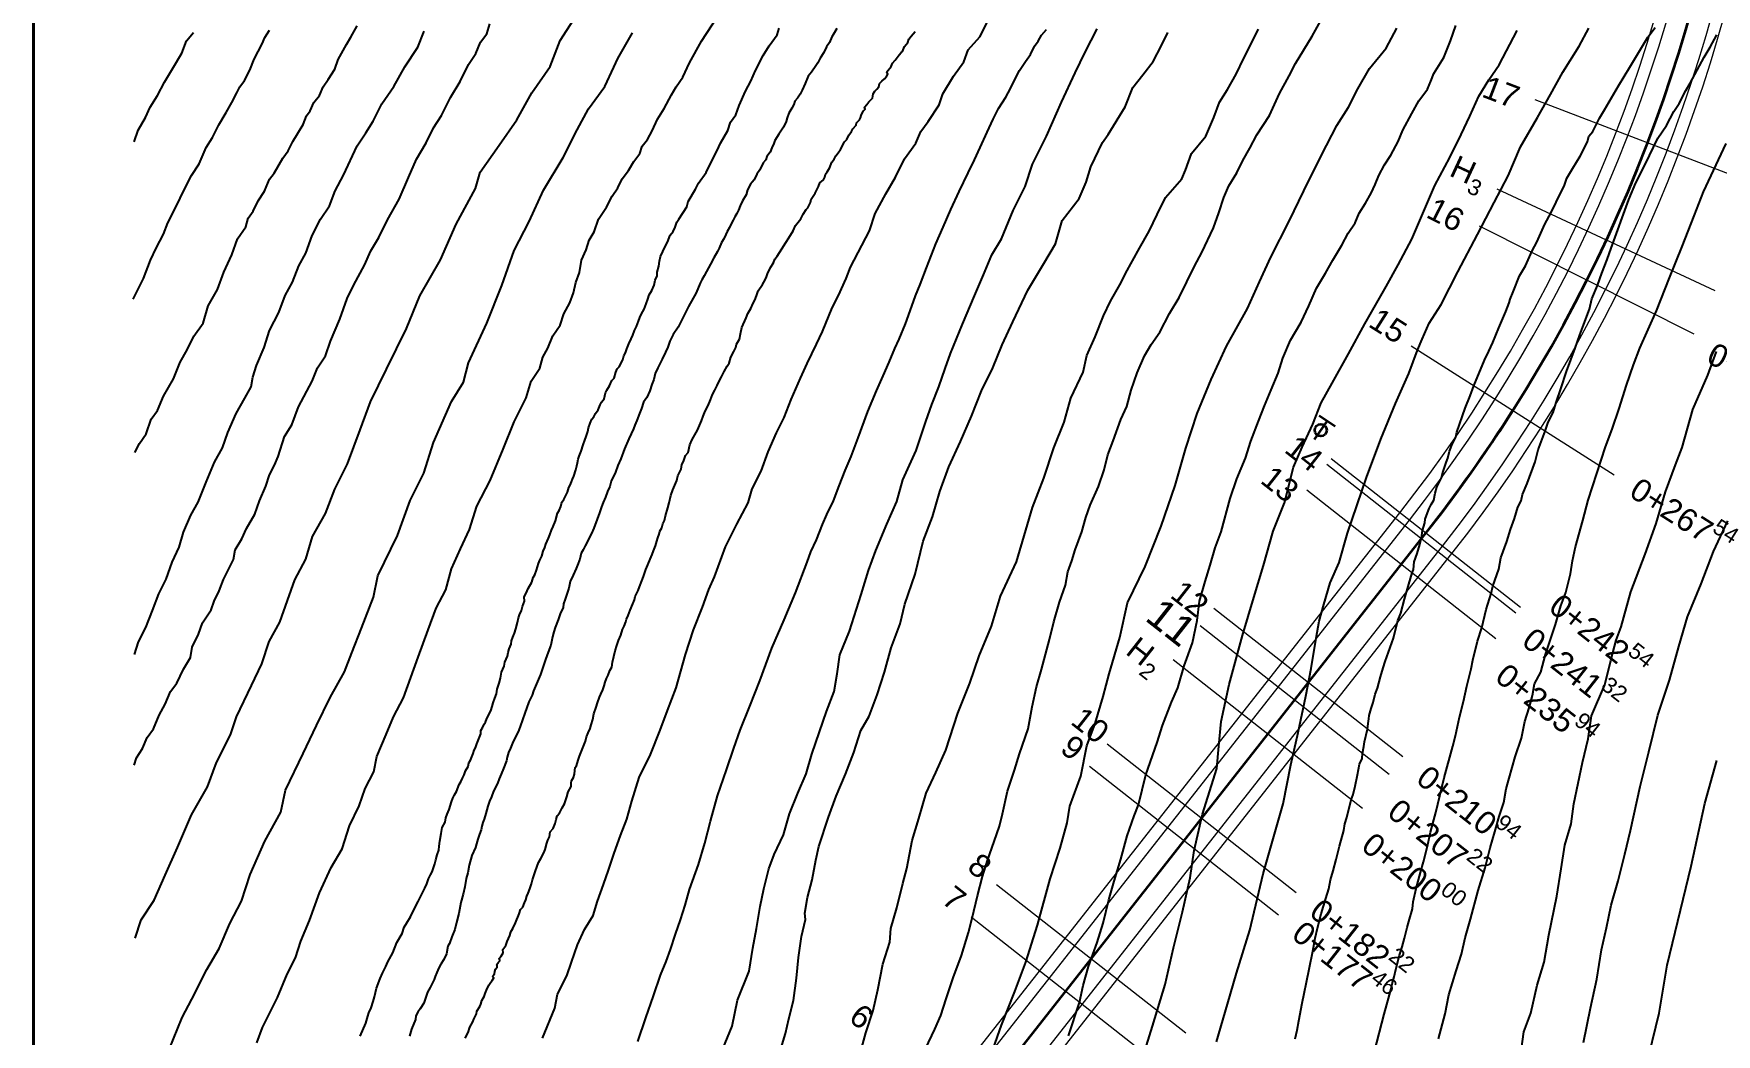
# Model space of a CAD drawing. Header units: millimetres. Extents: x 19067981 to 38137102, y 2652003 to 2652615.
# Drawn here: x 19068253.61 to 19068267.6, y 2652471.03 to 2652479.36 of the extents above; entities that cross this region are included whole.
import ezdxf

# ---------------------------------------------------------------- set-up
doc = ezdxf.new("R2010")
doc.units = ezdxf.units.MM
doc.layers.add('kurp', color=94, linetype='Continuous')
doc.styles.get("Standard").update_dxf_attribs({"font": 'arial.ttf'})

# ---------------------------------------------------------------- blocks, each defined once
blk = doc.blocks.new('tanjant orjin')
at = {"layer": 'kurp', "color": 0, "lineweight": 35, "ltscale": 0.2}
for p, q in [((19068229.977, 2652379.705), (19068230.137, 2652379.705)), ((19068230.057, 2652379.705), (19068230.057, 2652379.515))]:
    blk.add_line(p, q, dxfattribs=at)
blk.add_circle((19068230.057, 2652379.61), 0.05, dxfattribs=at)

msp = doc.modelspace()

# ---------------------------------------------------------------- linework, layer by layer
for points in [[(19068253.614, 2652465.22), (19068253.614, 2652493.739), (19068273.827, 2652493.739), (19068273.827, 2652465.22), (19068253.614, 2652465.22)], [(19068254.459, 2652471.834), (19068254.507, 2652471.985), (19068254.617, 2652472.15), (19068254.707, 2652472.357), (19068254.809, 2652472.588), (19068254.927, 2652472.859), (19068255.059, 2652473.092), (19068255.135, 2652473.293), (19068255.252, 2652473.524), (19068255.302, 2652473.675), (19068255.425, 2652473.935), (19068255.511, 2652474.115), (19068255.572, 2652474.3), (19068255.662, 2652474.461), (19068255.726, 2652474.642), (19068255.787, 2652474.812), (19068255.876, 2652474.986), (19068255.934, 2652475.174), (19068256.042, 2652475.365), (19068256.119, 2652475.568), (19068256.225, 2652475.777), (19068256.329, 2652476.06), (19068256.415, 2652476.294), (19068256.548, 2652476.565), (19068256.715, 2652476.904), (19068256.824, 2652477.176), (19068256.996, 2652477.475), (19068257.127, 2652477.772), (19068257.288, 2652478.068), (19068257.328, 2652478.203), (19068257.485, 2652478.428), (19068257.631, 2652478.638), (19068257.756, 2652478.864), (19068257.909, 2652479.083), (19068257.993, 2652479.298), (19068258.189, 2652479.603)], [(19068254.441, 2652477.148), (19068254.527, 2652477.319), (19068254.587, 2652477.473), (19068254.632, 2652477.572), (19068254.693, 2652477.689), (19068254.729, 2652477.782), (19068254.806, 2652477.93), (19068254.859, 2652478.046), (19068254.927, 2652478.175), (19068254.989, 2652478.274), (19068255.049, 2652478.408), (19068255.1, 2652478.491), (19068255.153, 2652478.598), (19068255.214, 2652478.701), (19068255.262, 2652478.782), (19068255.303, 2652478.864), (19068255.329, 2652478.912), (19068255.368, 2652478.966), (19068255.411, 2652479.052), (19068255.449, 2652479.144), (19068255.514, 2652479.271), (19068255.535, 2652479.324), (19068255.574, 2652479.385)], [(19068254.449, 2652478.457), (19068254.484, 2652478.553), (19068254.545, 2652478.659), (19068254.583, 2652478.744), (19068254.645, 2652478.842), (19068254.701, 2652478.953), (19068254.768, 2652479.063), (19068254.846, 2652479.192), (19068254.885, 2652479.295), (19068254.942, 2652479.365)], [(19068254.452, 2652474.193), (19068254.487, 2652474.297), (19068254.548, 2652474.416), (19068254.602, 2652474.559), (19068254.655, 2652474.698), (19068254.716, 2652474.82), (19068254.766, 2652474.96), (19068254.825, 2652475.085), (19068254.859, 2652475.21), (19068254.921, 2652475.352), (19068254.982, 2652475.46), (19068255.049, 2652475.624), (19068255.119, 2652475.793), (19068255.184, 2652475.912), (19068255.229, 2652476.039), (19068255.298, 2652476.197), (19068255.37, 2652476.324), (19068255.423, 2652476.418), (19068255.436, 2652476.5), (19068255.467, 2652476.595), (19068255.53, 2652476.744), (19068255.574, 2652476.887), (19068255.653, 2652477.037), (19068255.706, 2652477.178), (19068255.765, 2652477.288), (19068255.819, 2652477.424), (19068255.877, 2652477.531), (19068255.929, 2652477.677), (19068255.999, 2652477.813), (19068256.073, 2652477.924), (19068256.121, 2652478.048), (19068256.191, 2652478.18), (19068256.305, 2652478.422), (19068256.376, 2652478.532), (19068256.438, 2652478.627), (19068256.508, 2652478.773), (19068256.608, 2652478.917), (19068256.7, 2652479.08), (19068256.809, 2652479.244), (19068256.862, 2652479.375)], [(19068254.455, 2652475.871), (19068254.494, 2652475.946), (19068254.55, 2652476.026), (19068254.592, 2652476.149), (19068254.645, 2652476.222), (19068254.693, 2652476.341), (19068254.776, 2652476.485), (19068254.831, 2652476.624), (19068254.891, 2652476.727), (19068254.945, 2652476.839), (19068255.024, 2652476.949), (19068255.065, 2652477.091), (19068255.144, 2652477.229), (19068255.196, 2652477.371), (19068255.262, 2652477.517), (19068255.308, 2652477.648), (19068255.379, 2652477.749), (19068255.398, 2652477.82), (19068255.44, 2652477.879), (19068255.48, 2652477.964), (19068255.533, 2652478.046), (19068255.574, 2652478.146), (19068255.615, 2652478.194), (19068255.687, 2652478.32), (19068255.73, 2652478.38), (19068255.769, 2652478.459), (19068255.856, 2652478.6), (19068255.883, 2652478.671), (19068255.914, 2652478.715), (19068255.943, 2652478.782), (19068255.99, 2652478.841), (19068256.022, 2652478.912), (19068256.062, 2652478.974), (19068256.118, 2652479.06), (19068256.145, 2652479.14), (19068256.215, 2652479.265), (19068256.25, 2652479.326), (19068256.303, 2652479.421)], [(19068255.469, 2652470.962), (19068255.517, 2652471.09), (19068255.643, 2652471.34), (19068255.721, 2652471.533), (19068255.791, 2652471.668), (19068255.837, 2652471.809), (19068255.909, 2652471.979), (19068255.992, 2652472.209), (19068256.089, 2652472.422), (19068256.178, 2652472.577), (19068256.241, 2652472.768), (19068256.32, 2652472.934), (19068256.371, 2652473.078), (19068256.442, 2652473.217), (19068256.468, 2652473.343), (19068256.545, 2652473.526), (19068256.607, 2652473.675), (19068256.688, 2652473.831), (19068256.75, 2652474), (19068256.812, 2652474.171), (19068256.895, 2652474.396), (19068256.962, 2652474.577), (19068257.04, 2652474.729), (19068257.087, 2652474.905), (19068257.163, 2652475.07), (19068257.237, 2652475.231), (19068257.298, 2652475.426), (19068257.411, 2652475.638), (19068257.517, 2652475.9), (19068257.609, 2652476.128), (19068257.708, 2652476.326), (19068257.752, 2652476.464), (19068257.823, 2652476.573), (19068257.848, 2652476.665), (19068257.889, 2652476.741), (19068257.932, 2652476.842), (19068257.991, 2652476.931), (19068258.022, 2652477.025), (19068258.072, 2652477.116), (19068258.103, 2652477.2), (19068258.123, 2652477.286), (19068258.153, 2652477.368), (19068258.169, 2652477.473), (19068258.208, 2652477.559), (19068258.233, 2652477.637), (19068258.274, 2652477.706), (19068258.31, 2652477.813), (19068258.376, 2652477.913), (19068258.425, 2652478.003), (19068258.472, 2652478.074), (19068258.506, 2652478.148), (19068258.561, 2652478.218), (19068258.604, 2652478.292), (19068258.653, 2652478.359), (19068258.673, 2652478.419), (19068258.719, 2652478.476), (19068258.758, 2652478.547), (19068258.801, 2652478.643), (19068258.857, 2652478.733), (19068258.917, 2652478.847), (19068258.956, 2652478.913), (19068259.012, 2652478.995), (19068259.066, 2652479.114), (19068259.167, 2652479.294), (19068259.303, 2652479.501)], [(19068256.328, 2652471.017), (19068256.375, 2652471.127), (19068256.392, 2652471.185), (19068256.401, 2652471.213), (19068256.42, 2652471.254), (19068256.436, 2652471.305), (19068256.449, 2652471.346), (19068256.465, 2652471.418), (19068256.496, 2652471.498), (19068256.514, 2652471.543), (19068256.542, 2652471.596), (19068256.558, 2652471.635), (19068256.6, 2652471.712), (19068256.635, 2652471.798), (19068256.677, 2652471.871), (19068256.696, 2652471.924), (19068256.718, 2652471.96), (19068256.747, 2652472.009), (19068256.79, 2652472.096), (19068256.812, 2652472.139), (19068256.866, 2652472.248), (19068256.884, 2652472.285), (19068256.897, 2652472.327), (19068256.915, 2652472.36), (19068256.927, 2652472.385), (19068256.951, 2652472.45), (19068256.959, 2652472.485), (19068256.968, 2652472.527), (19068256.983, 2652472.566), (19068256.987, 2652472.597), (19068256.99, 2652472.64), (19068257.002, 2652472.703), (19068257.011, 2652472.753), (19068257.036, 2652472.797), (19068257.04, 2652472.835), (19068257.051, 2652472.864), (19068257.069, 2652472.904), (19068257.088, 2652472.967), (19068257.098, 2652472.998), (19068257.113, 2652473.024), (19068257.131, 2652473.052), (19068257.153, 2652473.11), (19068257.168, 2652473.139), (19068257.181, 2652473.163), (19068257.193, 2652473.19), (19068257.205, 2652473.224), (19068257.226, 2652473.261), (19068257.233, 2652473.292), (19068257.246, 2652473.314), (19068257.269, 2652473.37), (19068257.278, 2652473.396), (19068257.289, 2652473.417), (19068257.299, 2652473.448), (19068257.309, 2652473.478), (19068257.332, 2652473.533), (19068257.333, 2652473.561), (19068257.345, 2652473.583), (19068257.36, 2652473.614), (19068257.371, 2652473.628), (19068257.382, 2652473.66), (19068257.414, 2652473.724), (19068257.427, 2652473.759), (19068257.434, 2652473.791), (19068257.449, 2652473.83), (19068257.462, 2652473.865), (19068257.467, 2652473.903), (19068257.484, 2652473.953), (19068257.497, 2652473.996), (19068257.505, 2652474.044), (19068257.525, 2652474.094), (19068257.531, 2652474.129), (19068257.555, 2652474.179), (19068257.56, 2652474.208), (19068257.569, 2652474.24), (19068257.583, 2652474.279), (19068257.587, 2652474.306), (19068257.599, 2652474.335), (19068257.613, 2652474.37), (19068257.622, 2652474.405), (19068257.636, 2652474.459), (19068257.646, 2652474.496), (19068257.655, 2652474.521), (19068257.669, 2652474.558), (19068257.678, 2652474.592), (19068257.694, 2652474.635), (19068257.693, 2652474.672), (19068257.71, 2652474.703), (19068257.727, 2652474.742), (19068257.755, 2652474.795), (19068257.766, 2652474.832), (19068257.781, 2652474.855), (19068257.795, 2652474.894), (19068257.813, 2652474.95), (19068257.824, 2652474.976), (19068257.838, 2652475.01), (19068257.851, 2652475.052), (19068257.864, 2652475.083), (19068257.873, 2652475.111), (19068257.894, 2652475.159), (19068257.906, 2652475.187), (19068257.919, 2652475.225), (19068257.933, 2652475.257), (19068257.953, 2652475.304), (19068257.97, 2652475.367), (19068257.984, 2652475.391), (19068257.996, 2652475.422), (19068258.003, 2652475.448), (19068258.008, 2652475.463), (19068258.021, 2652475.48), (19068258.052, 2652475.541), (19068258.063, 2652475.581), (19068258.074, 2652475.6), (19068258.085, 2652475.629), (19068258.093, 2652475.65), (19068258.106, 2652475.676), (19068258.122, 2652475.729), (19068258.129, 2652475.762), (19068258.137, 2652475.786), (19068258.142, 2652475.818), (19068258.151, 2652475.843), (19068258.165, 2652475.883), (19068258.183, 2652475.936), (19068258.198, 2652475.974), (19068258.208, 2652476.004), (19068258.222, 2652476.046), (19068258.228, 2652476.077), (19068258.241, 2652476.116), (19068258.256, 2652476.148), (19068258.271, 2652476.17), (19068258.285, 2652476.196), (19068258.309, 2652476.228), (19068258.323, 2652476.269), (19068258.335, 2652476.291), (19068258.357, 2652476.318), (19068258.368, 2652476.369), (19068258.38, 2652476.391), (19068258.401, 2652476.426), (19068258.422, 2652476.472), (19068258.441, 2652476.49), (19068258.454, 2652476.539), (19068258.467, 2652476.567), (19068258.481, 2652476.584), (19068258.512, 2652476.643), (19068258.521, 2652476.677), (19068258.534, 2652476.702), (19068258.546, 2652476.735), (19068258.564, 2652476.776), (19068258.583, 2652476.817), (19068258.596, 2652476.847), (19068258.611, 2652476.887), (19068258.626, 2652476.92), (19068258.643, 2652476.963), (19068258.654, 2652476.995), (19068258.667, 2652477.024), (19068258.689, 2652477.064), (19068258.706, 2652477.108), (19068258.72, 2652477.146), (19068258.732, 2652477.183), (19068258.754, 2652477.219), (19068258.773, 2652477.264), (19068258.782, 2652477.306), (19068258.799, 2652477.342), (19068258.797, 2652477.372), (19068258.811, 2652477.422), (19068258.818, 2652477.463), (19068258.827, 2652477.502), (19068258.844, 2652477.545), (19068258.859, 2652477.573), (19068258.885, 2652477.621), (19068258.905, 2652477.68), (19068258.931, 2652477.711), (19068258.947, 2652477.745), (19068258.963, 2652477.787), (19068258.979, 2652477.813), (19068259.044, 2652477.915), (19068259.057, 2652477.959), (19068259.117, 2652478.063), (19068259.142, 2652478.111), (19068259.205, 2652478.2), (19068259.263, 2652478.321), (19068259.298, 2652478.383), (19068259.326, 2652478.446), (19068259.387, 2652478.549), (19068259.409, 2652478.62), (19068259.451, 2652478.68), (19068259.479, 2652478.758), (19068259.533, 2652478.877), (19068259.578, 2652478.961), (19068259.616, 2652479.048), (19068259.679, 2652479.173), (19068259.729, 2652479.255), (19068259.795, 2652479.346), (19068259.812, 2652479.4)], [(19068257.203, 2652471), (19068257.228, 2652471.048), (19068257.242, 2652471.094), (19068257.267, 2652471.138), (19068257.274, 2652471.159), (19068257.297, 2652471.205), (19068257.298, 2652471.226), (19068257.323, 2652471.266), (19068257.331, 2652471.285), (19068257.341, 2652471.314), (19068257.36, 2652471.347), (19068257.367, 2652471.373), (19068257.378, 2652471.4), (19068257.4, 2652471.442), (19068257.414, 2652471.466), (19068257.427, 2652471.481), (19068257.44, 2652471.503), (19068257.431, 2652471.512), (19068257.436, 2652471.522), (19068257.447, 2652471.535), (19068257.448, 2652471.555), (19068257.455, 2652471.574), (19068257.467, 2652471.591), (19068257.467, 2652471.606), (19068257.464, 2652471.614), (19068257.478, 2652471.632), (19068257.489, 2652471.644), (19068257.489, 2652471.654), (19068257.482, 2652471.661), (19068257.502, 2652471.683), (19068257.517, 2652471.71), (19068257.516, 2652471.738), (19068257.54, 2652471.772), (19068257.55, 2652471.806), (19068257.572, 2652471.855), (19068257.581, 2652471.885), (19068257.598, 2652471.913), (19068257.621, 2652471.96), (19068257.65, 2652472.035), (19068257.663, 2652472.072), (19068257.681, 2652472.09), (19068257.694, 2652472.127), (19068257.706, 2652472.153), (19068257.715, 2652472.183), (19068257.725, 2652472.207), (19068257.74, 2652472.244), (19068257.753, 2652472.285), (19068257.763, 2652472.317), (19068257.787, 2652472.392), (19068257.811, 2652472.462), (19068257.83, 2652472.495), (19068257.857, 2652472.544), (19068257.868, 2652472.569), (19068257.88, 2652472.624), (19068257.89, 2652472.649), (19068257.904, 2652472.677), (19068257.91, 2652472.716), (19068257.934, 2652472.744), (19068257.951, 2652472.786), (19068257.959, 2652472.82), (19068257.968, 2652472.849), (19068257.986, 2652472.872), (19068257.997, 2652472.896), (19068258.009, 2652472.918), (19068258.029, 2652472.95), (19068258.046, 2652473.009), (19068258.059, 2652473.05), (19068258.082, 2652473.093), (19068258.082, 2652473.125), (19068258.087, 2652473.142), (19068258.103, 2652473.17), (19068258.112, 2652473.196), (19068258.114, 2652473.228), (19068258.117, 2652473.252), (19068258.127, 2652473.266), (19068258.141, 2652473.312), (19068258.152, 2652473.347), (19068258.168, 2652473.389), (19068258.202, 2652473.47), (19068258.211, 2652473.508), (19068258.225, 2652473.541), (19068258.24, 2652473.578), (19068258.25, 2652473.608), (19068258.264, 2652473.652), (19068258.273, 2652473.7), (19068258.29, 2652473.753), (19068258.302, 2652473.791), (19068258.318, 2652473.836), (19068258.331, 2652473.861), (19068258.346, 2652473.899), (19068258.357, 2652473.932), (19068258.367, 2652473.961), (19068258.378, 2652473.992), (19068258.39, 2652474.019), (19068258.406, 2652474.058), (19068258.42, 2652474.086), (19068258.427, 2652474.127), (19068258.438, 2652474.176), (19068258.449, 2652474.223), (19068258.462, 2652474.266), (19068258.477, 2652474.308), (19068258.495, 2652474.353), (19068258.511, 2652474.399), (19068258.524, 2652474.428), (19068258.539, 2652474.464), (19068258.544, 2652474.486), (19068258.558, 2652474.516), (19068258.574, 2652474.561), (19068258.596, 2652474.613), (19068258.61, 2652474.648), (19068258.616, 2652474.674), (19068258.639, 2652474.725), (19068258.65, 2652474.756), (19068258.67, 2652474.804), (19068258.685, 2652474.842), (19068258.696, 2652474.874), (19068258.705, 2652474.898), (19068258.721, 2652474.937), (19068258.741, 2652474.986), (19068258.756, 2652475.023), (19068258.769, 2652475.055), (19068258.784, 2652475.095), (19068258.796, 2652475.136), (19068258.805, 2652475.162), (19068258.814, 2652475.194), (19068258.82, 2652475.217), (19068258.836, 2652475.246), (19068258.845, 2652475.279), (19068258.858, 2652475.306), (19068258.868, 2652475.346), (19068258.886, 2652475.412), (19068258.897, 2652475.454), (19068258.913, 2652475.514), (19068258.929, 2652475.563), (19068258.961, 2652475.64), (19068258.97, 2652475.677), (19068258.999, 2652475.733), (19068259.004, 2652475.772), (19068259.017, 2652475.796), (19068259.035, 2652475.846), (19068259.056, 2652475.871), (19068259.071, 2652475.935), (19068259.088, 2652475.979), (19068259.111, 2652476.018), (19068259.133, 2652476.059), (19068259.166, 2652476.136), (19068259.18, 2652476.173), (19068259.196, 2652476.215), (19068259.222, 2652476.264), (19068259.241, 2652476.311), (19068259.259, 2652476.355), (19068259.278, 2652476.391), (19068259.297, 2652476.429), (19068259.31, 2652476.46), (19068259.332, 2652476.501), (19068259.354, 2652476.546), (19068259.38, 2652476.589), (19068259.397, 2652476.616), (19068259.41, 2652476.665), (19068259.436, 2652476.711), (19068259.453, 2652476.746), (19068259.458, 2652476.772), (19068259.482, 2652476.816), (19068259.491, 2652476.86), (19068259.503, 2652476.911), (19068259.539, 2652476.993), (19068259.553, 2652477.029), (19068259.577, 2652477.07), (19068259.597, 2652477.115), (19068259.612, 2652477.145), (19068259.629, 2652477.191), (19068259.639, 2652477.216), (19068259.673, 2652477.27), (19068259.695, 2652477.307), (19068259.708, 2652477.334), (19068259.718, 2652477.366), (19068259.733, 2652477.392), (19068259.74, 2652477.411), (19068259.765, 2652477.45), (19068259.777, 2652477.48), (19068259.795, 2652477.506), (19068259.836, 2652477.567), (19068259.868, 2652477.618), (19068259.894, 2652477.658), (19068259.93, 2652477.716), (19068259.949, 2652477.759), (19068259.992, 2652477.816), (19068260.013, 2652477.853), (19068260.037, 2652477.893), (19068260.05, 2652477.907), (19068260.074, 2652477.95), (19068260.079, 2652477.98), (19068260.111, 2652478.028), (19068260.141, 2652478.085), (19068260.152, 2652478.116), (19068260.18, 2652478.14), (19068260.192, 2652478.162), (19068260.198, 2652478.187), (19068260.211, 2652478.207), (19068260.231, 2652478.236), (19068260.251, 2652478.288), (19068260.27, 2652478.311), (19068260.283, 2652478.34), (19068260.303, 2652478.364), (19068260.322, 2652478.391), (19068260.355, 2652478.455), (19068260.374, 2652478.476), (19068260.392, 2652478.512), (19068260.414, 2652478.543), (19068260.426, 2652478.565), (19068260.454, 2652478.594), (19068260.456, 2652478.614), (19068260.48, 2652478.639), (19068260.49, 2652478.655), (19068260.493, 2652478.674), (19068260.503, 2652478.695), (19068260.513, 2652478.715), (19068260.527, 2652478.728), (19068260.522, 2652478.745), (19068260.541, 2652478.766), (19068260.557, 2652478.789), (19068260.589, 2652478.819), (19068260.591, 2652478.835), (19068260.594, 2652478.856), (19068260.609, 2652478.876), (19068260.624, 2652478.894), (19068260.642, 2652478.912), (19068260.647, 2652478.942), (19068260.665, 2652478.96), (19068260.687, 2652478.98), (19068260.705, 2652478.998), (19068260.715, 2652479.018), (19068260.709, 2652479.039), (19068260.743, 2652479.082), (19068260.755, 2652479.111), (19068260.777, 2652479.134), (19068260.793, 2652479.158), (19068260.809, 2652479.18), (19068260.826, 2652479.199), (19068260.837, 2652479.206), (19068260.856, 2652479.25), (19068260.881, 2652479.281), (19068260.892, 2652479.311), (19068260.911, 2652479.335), (19068260.927, 2652479.355), (19068260.944, 2652479.373)], [(19068257.845, 2652471), (19068257.947, 2652471.25), (19068257.969, 2652471.366), (19068258.046, 2652471.519), (19068258.086, 2652471.634), (19068258.136, 2652471.778), (19068258.195, 2652471.905), (19068258.265, 2652472.022), (19068258.301, 2652472.141), (19068258.353, 2652472.28), (19068258.395, 2652472.399), (19068258.442, 2652472.539), (19068258.493, 2652472.688), (19068258.545, 2652472.823), (19068258.587, 2652472.972), (19068258.648, 2652473.17), (19068258.744, 2652473.36), (19068258.822, 2652473.563), (19068258.883, 2652473.726), (19068258.956, 2652473.915), (19068259.034, 2652474.191), (19068259.1, 2652474.396), (19068259.176, 2652474.585), (19068259.227, 2652474.733), (19068259.275, 2652474.839), (19068259.366, 2652475.088), (19068259.461, 2652475.276), (19068259.554, 2652475.453), (19068259.589, 2652475.569), (19068259.663, 2652475.717), (19068259.72, 2652475.878), (19068259.79, 2652476.036), (19068259.853, 2652476.164), (19068259.913, 2652476.314), (19068259.99, 2652476.489), (19068260.046, 2652476.612), (19068260.124, 2652476.773), (19068260.173, 2652476.879), (19068260.252, 2652477.074), (19068260.306, 2652477.177), (19068260.369, 2652477.32), (19068260.406, 2652477.413), (19068260.563, 2652477.715), (19068260.61, 2652477.859), (19068260.699, 2652478.022), (19068260.781, 2652478.162), (19068260.855, 2652478.315), (19068260.948, 2652478.444), (19068260.99, 2652478.542), (19068261.051, 2652478.626), (19068261.142, 2652478.764), (19068261.174, 2652478.856), (19068261.262, 2652479.002), (19068261.349, 2652479.122), (19068261.385, 2652479.222), (19068261.482, 2652479.329), (19068261.543, 2652479.448)], [(19068258.637, 2652470.974), (19068258.704, 2652471.17), (19068258.767, 2652471.352), (19068258.826, 2652471.524), (19068258.872, 2652471.638), (19068258.909, 2652471.738), (19068258.951, 2652471.865), (19068258.992, 2652471.986), (19068259.03, 2652472.108), (19068259.068, 2652472.237), (19068259.142, 2652472.446), (19068259.195, 2652472.624), (19068259.242, 2652472.807), (19068259.3, 2652473.017), (19068259.374, 2652473.234), (19068259.436, 2652473.413), (19068259.489, 2652473.564), (19068259.568, 2652473.762), (19068259.651, 2652473.973), (19068259.752, 2652474.245), (19068259.854, 2652474.481), (19068259.948, 2652474.705), (19068260.045, 2652474.959), (19068260.077, 2652475.045), (19068260.122, 2652475.147), (19068260.172, 2652475.272), (19068260.209, 2652475.356), (19068260.263, 2652475.471), (19068260.312, 2652475.594), (19068260.362, 2652475.722), (19068260.41, 2652475.838), (19068260.469, 2652475.995), (19068260.55, 2652476.212), (19068260.623, 2652476.385), (19068260.678, 2652476.509), (19068260.728, 2652476.624), (19068260.773, 2652476.738), (19068260.811, 2652476.816), (19068260.862, 2652476.943), (19068260.916, 2652477.09), (19068260.946, 2652477.175), (19068260.984, 2652477.27), (19068261.038, 2652477.407), (19068261.115, 2652477.607), (19068261.175, 2652477.747), (19068261.239, 2652477.892), (19068261.31, 2652478.042), (19068261.384, 2652478.198), (19068261.437, 2652478.306), (19068261.485, 2652478.41), (19068261.541, 2652478.535), (19068261.592, 2652478.643), (19068261.637, 2652478.732), (19068261.697, 2652478.826), (19068261.735, 2652478.899), (19068261.766, 2652478.962), (19068261.811, 2652479.05), (19068261.86, 2652479.124), (19068261.901, 2652479.182), (19068261.936, 2652479.251), (19068261.965, 2652479.293), (19068261.993, 2652479.342), (19068262.036, 2652479.389)], [(19068259.343, 2652470.913), (19068259.422, 2652471.1), (19068259.466, 2652471.318), (19068259.562, 2652471.558), (19068259.595, 2652471.75), (19068259.625, 2652471.914), (19068259.654, 2652472.097), (19068259.684, 2652472.243), (19068259.728, 2652472.409), (19068259.771, 2652472.53), (19068259.85, 2652472.691), (19068259.898, 2652472.867), (19068259.969, 2652473.039), (19068260.036, 2652473.201), (19068260.083, 2652473.362), (19068260.148, 2652473.549), (19068260.205, 2652473.717), (19068260.269, 2652473.884), (19068260.295, 2652474.031), (19068260.317, 2652474.188), (19068260.397, 2652474.386), (19068260.495, 2652474.692), (19068260.555, 2652474.892), (19068260.616, 2652475.056), (19068260.708, 2652475.277), (19068260.79, 2652475.465), (19068260.84, 2652475.645), (19068260.951, 2652475.888), (19068261.033, 2652476.129), (19068261.082, 2652476.27), (19068261.141, 2652476.417), (19068261.194, 2652476.57), (19068261.238, 2652476.696), (19068261.338, 2652476.939), (19068261.437, 2652477.175), (19068261.512, 2652477.349), (19068261.581, 2652477.517), (19068261.661, 2652477.648), (19068261.759, 2652477.885), (19068261.859, 2652478.085), (19068261.918, 2652478.269), (19068262.036, 2652478.504), (19068262.159, 2652478.786), (19068262.274, 2652479.029), (19068262.358, 2652479.202), (19068262.457, 2652479.397)], [(19068260.482, 2652470.864), (19068260.532, 2652471.047), (19068260.593, 2652471.23), (19068260.634, 2652471.403), (19068260.674, 2652471.618), (19068260.732, 2652471.799), (19068260.74, 2652471.912), (19068260.79, 2652472.084), (19068260.84, 2652472.287), (19068260.874, 2652472.412), (19068260.919, 2652472.646), (19068260.973, 2652472.827), (19068261.035, 2652473.038), (19068261.114, 2652473.211), (19068261.198, 2652473.396), (19068261.299, 2652473.704), (19068261.398, 2652473.953), (19068261.476, 2652474.18), (19068261.578, 2652474.429), (19068261.654, 2652474.676), (19068261.787, 2652474.962), (19068261.864, 2652475.226), (19068261.92, 2652475.415), (19068262.012, 2652475.658), (19068262.095, 2652475.911), (19068262.183, 2652476.124), (19068262.237, 2652476.325), (19068262.34, 2652476.541), (19068262.371, 2652476.678), (19068262.439, 2652476.835), (19068262.509, 2652477.009), (19068262.567, 2652477.13), (19068262.655, 2652477.285), (19068262.692, 2652477.361), (19068262.809, 2652477.571), (19068262.889, 2652477.713), (19068262.956, 2652477.852), (19068263.026, 2652477.993), (19068263.16, 2652478.149), (19068263.192, 2652478.22), (19068263.242, 2652478.359), (19068263.36, 2652478.502), (19068263.426, 2652478.657), (19068263.474, 2652478.787), (19068263.539, 2652478.892), (19068263.611, 2652479.02), (19068263.677, 2652479.153), (19068263.798, 2652479.393)], [(19068261.029, 2652470.913), (19068261.106, 2652471.075), (19068261.157, 2652471.19), (19068261.2, 2652471.327), (19068261.259, 2652471.504), (19068261.328, 2652471.69), (19068261.386, 2652471.881), (19068261.416, 2652472), (19068261.462, 2652472.184), (19068261.504, 2652472.346), (19068261.544, 2652472.48), (19068261.601, 2652472.638), (19068261.644, 2652472.765), (19068261.669, 2652472.868), (19068261.711, 2652473.056), (19068261.769, 2652473.231), (19068261.81, 2652473.366), (19068261.883, 2652473.575), (19068261.917, 2652473.757), (19068261.952, 2652473.923), (19068261.995, 2652474.067), (19068262.061, 2652474.318), (19068262.097, 2652474.465), (19068262.144, 2652474.627), (19068262.193, 2652474.769), (19068262.213, 2652474.88), (19068262.245, 2652474.971), (19068262.274, 2652475.063), (19068262.328, 2652475.211), (19068262.362, 2652475.332), (19068262.397, 2652475.434), (19068262.467, 2652475.59), (19068262.514, 2652475.728), (19068262.546, 2652475.854), (19068262.589, 2652475.97), (19068262.654, 2652476.147), (19068262.702, 2652476.254), (19068262.738, 2652476.391), (19068262.788, 2652476.535), (19068262.849, 2652476.676), (19068262.906, 2652476.77), (19068262.978, 2652476.872), (19068263.058, 2652477.028), (19068263.137, 2652477.161), (19068263.203, 2652477.292), (19068263.267, 2652477.423), (19068263.326, 2652477.536), (19068263.423, 2652477.74), (19068263.468, 2652477.865), (19068263.51, 2652477.992), (19068263.552, 2652478.09), (19068263.618, 2652478.197), (19068263.669, 2652478.301), (19068263.727, 2652478.403), (19068263.784, 2652478.513), (19068263.889, 2652478.674), (19068263.972, 2652478.857), (19068264.052, 2652479.006), (19068264.105, 2652479.108), (19068264.245, 2652479.334), (19068264.313, 2652479.459)], [(19068261.539, 2652470.762), (19068261.661, 2652471.108), (19068261.773, 2652471.39), (19068261.863, 2652471.634), (19068261.961, 2652471.941), (19068262.067, 2652472.327), (19068262.15, 2652472.581), (19068262.206, 2652472.791), (19068262.23, 2652472.93), (19068262.321, 2652473.181), (19068262.37, 2652473.433), (19068262.44, 2652473.618), (19068262.506, 2652473.842), (19068262.555, 2652474.03), (19068262.646, 2652474.333), (19068262.708, 2652474.623), (19068262.855, 2652474.923), (19068262.989, 2652475.259), (19068263.104, 2652475.597), (19068263.195, 2652475.908), (19068263.289, 2652476.197), (19068263.404, 2652476.48), (19068263.532, 2652476.756), (19068263.707, 2652477.07), (19068263.806, 2652477.291), (19068263.9, 2652477.497), (19068264.053, 2652477.797), (19068264.175, 2652478.048), (19068264.322, 2652478.345), (19068264.45, 2652478.593), (19068264.545, 2652478.743), (19068264.625, 2652478.896), (19068264.722, 2652479.067), (19068264.858, 2652479.235), (19068264.947, 2652479.401)], [(19068262.218, 2652471.02), (19068262.31, 2652471.298), (19068262.34, 2652471.438), (19068262.384, 2652471.598), (19068262.457, 2652471.797), (19068262.506, 2652471.959), (19068262.554, 2652472.153), (19068262.598, 2652472.306), (19068262.654, 2652472.491), (19068262.707, 2652472.685), (19068262.765, 2652472.849), (19068262.799, 2652472.941), (19068262.862, 2652473.192), (19068262.956, 2652473.46), (19068263, 2652473.602), (19068263.075, 2652473.795), (19068263.128, 2652473.916), (19068263.179, 2652474.097), (19068263.25, 2652474.29), (19068263.287, 2652474.474), (19068263.308, 2652474.637), (19068263.355, 2652474.8), (19068263.396, 2652474.936), (19068263.438, 2652475.078), (19068263.488, 2652475.213), (19068263.561, 2652475.489), (19068263.618, 2652475.653), (19068263.689, 2652475.826), (19068263.735, 2652475.966), (19068263.799, 2652476.134), (19068263.847, 2652476.259), (19068263.903, 2652476.393), (19068263.961, 2652476.533), (19068264.001, 2652476.658), (19068264.064, 2652476.805), (19068264.152, 2652476.956), (19068264.215, 2652477.091), (19068264.28, 2652477.24), (19068264.356, 2652477.363), (19068264.415, 2652477.471), (19068264.49, 2652477.597), (19068264.543, 2652477.696), (19068264.601, 2652477.783), (19068264.635, 2652477.863), (19068264.688, 2652477.946), (19068264.734, 2652478.028), (19068264.768, 2652478.102), (19068264.797, 2652478.176), (19068264.845, 2652478.264), (19068264.898, 2652478.346), (19068264.958, 2652478.459), (19068264.998, 2652478.553), (19068265.072, 2652478.691), (19068265.13, 2652478.797), (19068265.204, 2652478.895), (19068265.232, 2652478.961), (19068265.256, 2652479.025), (19068265.34, 2652479.158), (19068265.393, 2652479.295), (19068265.438, 2652479.423)], [(19068263.45, 2652470.971), (19068263.541, 2652471.283), (19068263.616, 2652471.541), (19068263.727, 2652471.899), (19068263.836, 2652472.368), (19068264.003, 2652472.949), (19068264.066, 2652473.275), (19068264.129, 2652473.544), (19068264.192, 2652473.845), (19068264.235, 2652474.077), (19068264.278, 2652474.329), (19068264.303, 2652474.469), (19068264.341, 2652474.607), (19068264.395, 2652474.787), (19068264.469, 2652474.956), (19068264.538, 2652475.202), (19068264.697, 2652475.665), (19068264.814, 2652475.983), (19068264.937, 2652476.281), (19068265.048, 2652476.53), (19068265.119, 2652476.723), (19068265.16, 2652476.814), (19068265.217, 2652476.948), (19068265.317, 2652477.103), (19068265.456, 2652477.376), (19068265.619, 2652477.685), (19068265.757, 2652477.952), (19068265.874, 2652478.172), (19068265.977, 2652478.413), (19068266.117, 2652478.659), (19068266.225, 2652478.85), (19068266.328, 2652479.036), (19068266.465, 2652479.251), (19068266.545, 2652479.4)], [(19068264.102, 2652470.996), (19068264.118, 2652471.068), (19068264.133, 2652471.146), (19068264.162, 2652471.293), (19068264.177, 2652471.372), (19068264.196, 2652471.466), (19068264.22, 2652471.576), (19068264.25, 2652471.724), (19068264.269, 2652471.833), (19068264.289, 2652471.916), (19068264.318, 2652472.034), (19068264.358, 2652472.164), (19068264.382, 2652472.242), (19068264.396, 2652472.317), (19068264.418, 2652472.392), (19068264.445, 2652472.488), (19068264.47, 2652472.598), (19068264.508, 2652472.728), (19068264.515, 2652472.784), (19068264.532, 2652472.837), (19068264.569, 2652472.984), (19068264.586, 2652473.027), (19068264.602, 2652473.096), (19068264.621, 2652473.19), (19068264.638, 2652473.28), (19068264.66, 2652473.328), (19068264.662, 2652473.368), (19068264.673, 2652473.427), (19068264.679, 2652473.467), (19068264.705, 2652473.572), (19068264.71, 2652473.619), (19068264.715, 2652473.656), (19068264.719, 2652473.685), (19068264.735, 2652473.743), (19068264.75, 2652473.794), (19068264.769, 2652473.861), (19068264.786, 2652473.913), (19068264.812, 2652474.005), (19068264.835, 2652474.082), (19068264.852, 2652474.135), (19068264.878, 2652474.212), (19068264.919, 2652474.328), (19068264.956, 2652474.476), (19068264.982, 2652474.536), (19068265.011, 2652474.653), (19068265.049, 2652474.776), (19068265.076, 2652474.87), (19068265.087, 2652474.9), (19068265.093, 2652474.963), (19068265.118, 2652475.032), (19068265.14, 2652475.107), (19068265.154, 2652475.162), (19068265.162, 2652475.223), (19068265.181, 2652475.286), (19068265.184, 2652475.318), (19068265.194, 2652475.349), (19068265.216, 2652475.406), (19068265.233, 2652475.439), (19068265.255, 2652475.476), (19068265.268, 2652475.534), (19068265.281, 2652475.584), (19068265.299, 2652475.623), (19068265.319, 2652475.662), (19068265.334, 2652475.715), (19068265.358, 2652475.79), (19068265.373, 2652475.826), (19068265.387, 2652475.882), (19068265.411, 2652475.946), (19068265.438, 2652476.001), (19068265.447, 2652476.042), (19068265.516, 2652476.242), (19068265.558, 2652476.344), (19068265.588, 2652476.426), (19068265.677, 2652476.64), (19068265.714, 2652476.714), (19068265.746, 2652476.788), (19068265.797, 2652476.91), (19068265.855, 2652477.044), (19068265.881, 2652477.116), (19068265.891, 2652477.147), (19068265.914, 2652477.207), (19068265.967, 2652477.341), (19068266.017, 2652477.424), (19068266.073, 2652477.549), (19068266.111, 2652477.621), (19068266.179, 2652477.77), (19068266.23, 2652477.867), (19068266.272, 2652477.953), (19068266.342, 2652478.096), (19068266.361, 2652478.154), (19068266.412, 2652478.238), (19068266.471, 2652478.336), (19068266.532, 2652478.457), (19068266.543, 2652478.503), (19068266.578, 2652478.542), (19068266.61, 2652478.609), (19068266.633, 2652478.654), (19068266.676, 2652478.722), (19068266.792, 2652478.921), (19068266.886, 2652479.078), (19068267.036, 2652479.327), (19068267.095, 2652479.407)], [(19068254.741, 2652470.908), (19068254.849, 2652471.172), (19068254.928, 2652471.325), (19068255.054, 2652471.573), (19068255.156, 2652471.746), (19068255.244, 2652471.956), (19068255.341, 2652472.142), (19068255.413, 2652472.363), (19068255.536, 2652472.64), (19068255.669, 2652472.882), (19068255.708, 2652473.063), (19068255.855, 2652473.368), (19068255.967, 2652473.601), (19068256.08, 2652473.835), (19068256.198, 2652474.049), (19068256.259, 2652474.206), (19068256.34, 2652474.412), (19068256.441, 2652474.669), (19068256.476, 2652474.847), (19068256.638, 2652475.182), (19068256.746, 2652475.474), (19068256.859, 2652475.7), (19068256.94, 2652475.956), (19068257.088, 2652476.297), (19068257.188, 2652476.458), (19068257.23, 2652476.618), (19068257.382, 2652476.949), (19068257.506, 2652477.262), (19068257.609, 2652477.552), (19068257.735, 2652477.794), (19068257.852, 2652478.053), (19068258.016, 2652478.326), (19068258.134, 2652478.556), (19068258.228, 2652478.731), (19068258.362, 2652478.916), (19068258.438, 2652479.076), (19068258.472, 2652479.148), (19068258.593, 2652479.362)], [(19068264.761, 2652470.889), (19068264.843, 2652471.2), (19068264.902, 2652471.411), (19068264.908, 2652471.454), (19068264.926, 2652471.51), (19068264.939, 2652471.573), (19068264.97, 2652471.691), (19068264.993, 2652471.761), (19068265.013, 2652471.834), (19068265.035, 2652471.921), (19068265.048, 2652471.972), (19068265.079, 2652472.078), (19068265.083, 2652472.136), (19068265.109, 2652472.247), (19068265.145, 2652472.379), (19068265.169, 2652472.469), (19068265.195, 2652472.566), (19068265.212, 2652472.637), (19068265.229, 2652472.715), (19068265.273, 2652472.878), (19068265.342, 2652473.167), (19068265.415, 2652473.43), (19068265.437, 2652473.516), (19068265.47, 2652473.671), (19068265.502, 2652473.8), (19068265.53, 2652473.928), (19068265.565, 2652474.072), (19068265.579, 2652474.146), (19068265.62, 2652474.303), (19068265.654, 2652474.414), (19068265.69, 2652474.566), (19068265.732, 2652474.7), (19068265.747, 2652474.761), (19068265.795, 2652474.903), (19068265.813, 2652474.995), (19068265.862, 2652475.133), (19068265.893, 2652475.233), (19068265.926, 2652475.323), (19068265.954, 2652475.417), (19068265.981, 2652475.471), (19068265.994, 2652475.523), (19068266.032, 2652475.615), (19068266.097, 2652475.794), (19068266.122, 2652475.893), (19068266.18, 2652476.049), (19068266.205, 2652476.124), (19068266.247, 2652476.204), (19068266.272, 2652476.288), (19068266.312, 2652476.403), (19068266.36, 2652476.545), (19068266.431, 2652476.74), (19068266.469, 2652476.852), (19068266.494, 2652476.916), (19068266.549, 2652477.063), (19068266.568, 2652477.149), (19068266.617, 2652477.26), (19068266.652, 2652477.363), (19068266.696, 2652477.478), (19068266.73, 2652477.572), (19068266.878, 2652477.977), (19068266.934, 2652478.116), (19068267.012, 2652478.268), (19068267.118, 2652478.486), (19068267.189, 2652478.592), (19068267.252, 2652478.708), (19068267.296, 2652478.776), (19068267.352, 2652478.883), (19068267.387, 2652478.945), (19068267.504, 2652479.161), (19068267.554, 2652479.242), (19068267.609, 2652479.345)], [(19068265.295, 2652470.995), (19068265.35, 2652471.204), (19068265.381, 2652471.363), (19068265.441, 2652471.56), (19068265.486, 2652471.699), (19068265.517, 2652471.835), (19068265.561, 2652471.991), (19068265.625, 2652472.228), (19068265.682, 2652472.417), (19068265.725, 2652472.585), (19068265.762, 2652472.717), (19068265.798, 2652472.844), (19068265.838, 2652472.962), (19068265.858, 2652473.074), (19068265.931, 2652473.34), (19068265.985, 2652473.495), (19068266.013, 2652473.635), (19068266.049, 2652473.748), (19068266.076, 2652473.851), (19068266.092, 2652473.949), (19068266.146, 2652474.045), (19068266.185, 2652474.192), (19068266.266, 2652474.442), (19068266.312, 2652474.596), (19068266.353, 2652474.709), (19068266.392, 2652474.864), (19068266.408, 2652474.972), (19068266.433, 2652475.087), (19068266.494, 2652475.306), (19068266.54, 2652475.477), (19068266.612, 2652475.697), (19068266.684, 2652475.918), (19068266.737, 2652476.067), (19068266.797, 2652476.239), (19068266.857, 2652476.433), (19068266.917, 2652476.602), (19068266.969, 2652476.741), (19068267.108, 2652477.051), (19068267.216, 2652477.326), (19068267.321, 2652477.586), (19068267.42, 2652477.84), (19068267.499, 2652478.039), (19068267.687, 2652478.441)], [(19068266.5, 2652470.966), (19068266.557, 2652471.251), (19068266.611, 2652471.491), (19068266.651, 2652471.737), (19068266.691, 2652471.918), (19068266.731, 2652472.108), (19068266.787, 2652472.311), (19068266.843, 2652472.532), (19068266.892, 2652472.729), (19068266.972, 2652473.095), (19068267.044, 2652473.383), (19068267.119, 2652473.687), (19068267.216, 2652473.98), (19068267.294, 2652474.259), (19068267.366, 2652474.505), (19068267.477, 2652474.78), (19068267.581, 2652475.05), (19068267.701, 2652475.304)], [(19068265.052, 2652465.288), (19068265.212, 2652465.586), (19068265.295, 2652465.783), (19068265.41, 2652465.997), (19068265.52, 2652466.185), (19068265.621, 2652466.479), (19068265.766, 2652466.724), (19068265.924, 2652467.096), (19068266.031, 2652467.37), (19068266.223, 2652467.839), (19068266.369, 2652468.303), (19068266.52, 2652468.744), (19068266.699, 2652469.244), (19068266.785, 2652469.622), (19068266.909, 2652470.154), (19068266.968, 2652470.455), (19068267.016, 2652470.744), (19068267.129, 2652471.208), (19068267.197, 2652471.607), (19068267.283, 2652471.974), (19068267.396, 2652472.432), (19068267.51, 2652472.952), (19068267.609, 2652473.31)]]:
    msp.add_lwpolyline(points)
at = {"color": 0, "lineweight": 40, "ltscale": 0.2}
msp.add_lwpolyline([(19068253.614, 2652493.739), (19068274.614, 2652493.739), (19068274.614, 2652464.039), (19068253.614, 2652464.039), (19068253.614, 2652493.739)], dxfattribs=at)
at = {"color": 61}
for points in [[(19068254.451, 2652473.273), (19068254.47, 2652473.333), (19068254.519, 2652473.411), (19068254.557, 2652473.501), (19068254.61, 2652473.573), (19068254.657, 2652473.687), (19068254.707, 2652473.78), (19068254.752, 2652473.884), (19068254.805, 2652473.955), (19068254.86, 2652474.07), (19068254.919, 2652474.167), (19068254.931, 2652474.252), (19068254.986, 2652474.361), (19068255.017, 2652474.455), (19068255.091, 2652474.563), (19068255.114, 2652474.637), (19068255.157, 2652474.721), (19068255.194, 2652474.815), (19068255.276, 2652474.983), (19068255.289, 2652475.062), (19068255.346, 2652475.155), (19068255.383, 2652475.241), (19068255.452, 2652475.359), (19068255.491, 2652475.469), (19068255.546, 2652475.591), (19068255.575, 2652475.687), (19068255.618, 2652475.766), (19068255.648, 2652475.838), (19068255.701, 2652476.006), (19068255.762, 2652476.102), (19068255.817, 2652476.251), (19068255.93, 2652476.466), (19068255.975, 2652476.577), (19068256.04, 2652476.675), (19068256.081, 2652476.798), (19068256.161, 2652476.982), (19068256.222, 2652477.153), (19068256.276, 2652477.267), (19068256.366, 2652477.43), (19068256.418, 2652477.55), (19068256.485, 2652477.661), (19068256.556, 2652477.807), (19068256.654, 2652477.979), (19068256.731, 2652478.158), (19068256.796, 2652478.311), (19068256.878, 2652478.448), (19068256.94, 2652478.572), (19068257.006, 2652478.675), (19068257.079, 2652478.825), (19068257.161, 2652478.959), (19068257.229, 2652479.098), (19068257.291, 2652479.191), (19068257.33, 2652479.286), (19068257.381, 2652479.354), (19068257.406, 2652479.438)], [(19068260.292, 2652479.398), (19068260.265, 2652479.352), (19068260.25, 2652479.328), (19068260.232, 2652479.281), (19068260.207, 2652479.245), (19068260.184, 2652479.198), (19068260.154, 2652479.152), (19068260.133, 2652479.113), (19068260.118, 2652479.089), (19068260.081, 2652479.034), (19068260.053, 2652479.002), (19068260.028, 2652478.941), (19068260.005, 2652478.886), (19068259.987, 2652478.851), (19068259.964, 2652478.818), (19068259.943, 2652478.795), (19068259.935, 2652478.767), (19068259.918, 2652478.735), (19068259.892, 2652478.693), (19068259.878, 2652478.655), (19068259.871, 2652478.626), (19068259.849, 2652478.577), (19068259.809, 2652478.52), (19068259.777, 2652478.468), (19068259.769, 2652478.442), (19068259.752, 2652478.405), (19068259.739, 2652478.37), (19068259.711, 2652478.333), (19068259.703, 2652478.306), (19068259.68, 2652478.28), (19068259.652, 2652478.222), (19068259.626, 2652478.188), (19068259.605, 2652478.139), (19068259.587, 2652478.12), (19068259.575, 2652478.104), (19068259.55, 2652478.057), (19068259.538, 2652478.014), (19068259.509, 2652477.965), (19068259.488, 2652477.923), (19068259.475, 2652477.887), (19068259.462, 2652477.859), (19068259.443, 2652477.831), (19068259.43, 2652477.805), (19068259.412, 2652477.769), (19068259.399, 2652477.743), (19068259.379, 2652477.711), (19068259.368, 2652477.685), (19068259.352, 2652477.648), (19068259.334, 2652477.62), (19068259.313, 2652477.571), (19068259.3, 2652477.544), (19068259.27, 2652477.49), (19068259.242, 2652477.438), (19068259.226, 2652477.408), (19068259.209, 2652477.377), (19068259.188, 2652477.341), (19068259.169, 2652477.307), (19068259.156, 2652477.281), (19068259.123, 2652477.201), (19068259.06, 2652477.087), (19068258.974, 2652476.914), (19068258.932, 2652476.854), (19068258.904, 2652476.799), (19068258.887, 2652476.748), (19068258.867, 2652476.706), (19068258.839, 2652476.649), (19068258.803, 2652476.577), (19068258.783, 2652476.528), (19068258.77, 2652476.48), (19068258.755, 2652476.439), (19068258.736, 2652476.384), (19068258.712, 2652476.329), (19068258.685, 2652476.29), (19068258.669, 2652476.237), (19068258.65, 2652476.196), (19068258.628, 2652476.139), (19068258.612, 2652476.1), (19068258.602, 2652476.07), (19068258.564, 2652475.985), (19068258.526, 2652475.903), (19068258.495, 2652475.819), (19068258.472, 2652475.765), (19068258.451, 2652475.709), (19068258.415, 2652475.633), (19068258.406, 2652475.588), (19068258.386, 2652475.547), (19068258.368, 2652475.501), (19068258.35, 2652475.455), (19068258.335, 2652475.419), (19068258.318, 2652475.37), (19068258.3, 2652475.319), (19068258.272, 2652475.243), (19068258.251, 2652475.199), (19068258.199, 2652475.097), (19068258.182, 2652475.062), (19068258.167, 2652475.035), (19068258.155, 2652474.986), (19068258.135, 2652474.934), (19068258.125, 2652474.907), (19068258.1, 2652474.851), (19068258.076, 2652474.798), (19068258.063, 2652474.743), (19068258.034, 2652474.652), (19068258.02, 2652474.614), (19068258.016, 2652474.582), (19068257.993, 2652474.529), (19068257.974, 2652474.481), (19068257.951, 2652474.417), (19068257.94, 2652474.38), (19068257.927, 2652474.34), (19068257.914, 2652474.27), (19068257.883, 2652474.19), (19068257.866, 2652474.143), (19068257.854, 2652474.101), (19068257.839, 2652474.059), (19068257.827, 2652474.025), (19068257.771, 2652473.889), (19068257.759, 2652473.853), (19068257.731, 2652473.799), (19068257.711, 2652473.743), (19068257.7, 2652473.712), (19068257.677, 2652473.641), (19068257.648, 2652473.564), (19068257.596, 2652473.454), (19068257.578, 2652473.413), (19068257.563, 2652473.378), (19068257.552, 2652473.339), (19068257.545, 2652473.308), (19068257.521, 2652473.245), (19068257.5, 2652473.197), (19068257.484, 2652473.157), (19068257.471, 2652473.118), (19068257.438, 2652473.055), (19068257.42, 2652473.008), (19068257.405, 2652472.973), (19068257.391, 2652472.93), (19068257.374, 2652472.871), (19068257.361, 2652472.824), (19068257.349, 2652472.795), (19068257.341, 2652472.765), (19068257.335, 2652472.734), (19068257.322, 2652472.697), (19068257.307, 2652472.655), (19068257.297, 2652472.617), (19068257.289, 2652472.588), (19068257.258, 2652472.52), (19068257.236, 2652472.44), (19068257.223, 2652472.375), (19068257.21, 2652472.329), (19068257.198, 2652472.26), (19068257.185, 2652472.2), (19068257.166, 2652472.13), (19068257.149, 2652472.038), (19068257.129, 2652471.962), (19068257.115, 2652471.906), (19068257.09, 2652471.844), (19068257.072, 2652471.789), (19068257.057, 2652471.766), (19068257.046, 2652471.704), (19068257.024, 2652471.656), (19068257, 2652471.616), (19068256.982, 2652471.587), (19068256.967, 2652471.547), (19068256.953, 2652471.514), (19068256.945, 2652471.488), (19068256.912, 2652471.424), (19068256.888, 2652471.384), (19068256.872, 2652471.333), (19068256.857, 2652471.293), (19068256.827, 2652471.245), (19068256.807, 2652471.218), (19068256.792, 2652471.186), (19068256.788, 2652471.156), (19068256.756, 2652471.077), (19068256.74, 2652471.017)], [(19068259.821, 2652470.894), (19068259.865, 2652471.04), (19068259.894, 2652471.161), (19068259.931, 2652471.315), (19068259.957, 2652471.5), (19068259.974, 2652471.673), (19068259.999, 2652471.848), (19068260.031, 2652471.988), (19068260.027, 2652472.04), (19068260.048, 2652472.172), (19068260.087, 2652472.318), (19068260.118, 2652472.482), (19068260.142, 2652472.596), (19068260.223, 2652472.84), (19068260.287, 2652473.013), (19068260.363, 2652473.196), (19068260.434, 2652473.378), (19068260.492, 2652473.559), (19068260.56, 2652473.68), (19068260.628, 2652473.857), (19068260.689, 2652474.046), (19068260.745, 2652474.248), (19068260.819, 2652474.447), (19068260.858, 2652474.612), (19068260.942, 2652474.86), (19068261.01, 2652475.136), (19068261.088, 2652475.337), (19068261.148, 2652475.549), (19068261.223, 2652475.754), (19068261.32, 2652475.963), (19068261.413, 2652476.173), (19068261.496, 2652476.384), (19068261.589, 2652476.576), (19068261.667, 2652476.767), (19068261.756, 2652476.958), (19068261.881, 2652477.223), (19068262.013, 2652477.445), (19068262.109, 2652477.607), (19068262.166, 2652477.802), (19068262.306, 2652477.985), (19068262.366, 2652478.121), (19068262.405, 2652478.249), (19068262.502, 2652478.45), (19068262.547, 2652478.516), (19068262.69, 2652478.747), (19068262.752, 2652478.908), (19068262.837, 2652479.013), (19068262.923, 2652479.124), (19068262.991, 2652479.256), (19068263.043, 2652479.365)], [(19068262.806, 2652470.744), (19068262.917, 2652471.102), (19068263.022, 2652471.448), (19068263.092, 2652471.753), (19068263.166, 2652472.051), (19068263.229, 2652472.335), (19068263.264, 2652472.562), (19068263.333, 2652472.863), (19068263.452, 2652473.245), (19068263.467, 2652473.431), (19068263.488, 2652473.636), (19068263.555, 2652473.942), (19068263.666, 2652474.35), (19068263.759, 2652474.667), (19068263.839, 2652474.931), (19068263.919, 2652475.218), (19068264.014, 2652475.453), (19068264.089, 2652475.751), (19068264.161, 2652475.916), (19068264.25, 2652476.109), (19068264.32, 2652476.285), (19068264.41, 2652476.45), (19068264.546, 2652476.693), (19068264.683, 2652476.943), (19068264.858, 2652477.253), (19068264.959, 2652477.434), (19068265.074, 2652477.645), (19068265.148, 2652477.822), (19068265.263, 2652478.092), (19068265.39, 2652478.325), (19068265.483, 2652478.516), (19068265.555, 2652478.668), (19068265.631, 2652478.835), (19068265.714, 2652478.972), (19068265.8, 2652479.096), (19068265.949, 2652479.383)], [(19068265.978, 2652470.873), (19068266.003, 2652471.054), (19068266.063, 2652471.208), (19068266.116, 2652471.443), (19068266.174, 2652471.633), (19068266.211, 2652471.859), (19068266.279, 2652472.181), (19068266.314, 2652472.409), (19068266.346, 2652472.606), (19068266.397, 2652472.784), (19068266.419, 2652472.949), (19068266.492, 2652473.294), (19068266.538, 2652473.49), (19068266.566, 2652473.681), (19068266.678, 2652473.94), (19068266.727, 2652474.142), (19068266.773, 2652474.31), (19068266.814, 2652474.423), (19068266.893, 2652474.713), (19068267.013, 2652475.026), (19068267.103, 2652475.283), (19068267.183, 2652475.545), (19068267.264, 2652475.77), (19068267.319, 2652475.915), (19068267.41, 2652476.23), (19068267.533, 2652476.516), (19068267.606, 2652476.713)]]:
    msp.add_lwpolyline(points, dxfattribs=at)
at = {"color": 0, "lineweight": 25}
msp.add_point((19068265.49, 2652475.599), dxfattribs=at)
at = {"layer": 'kurp', "color": 4, "lineweight": 5}
for p, q in [((19068267.966, 2652478.089), (19068266.098, 2652478.806)), ((19068267.595, 2652477.216), (19068265.783, 2652478.061)), ((19068267.421, 2652476.856), (19068265.634, 2652477.755)), ((19068266.755, 2652475.683), (19068265.067, 2652476.756)), ((19068266.755, 2652475.684), (19068265.067, 2652476.756)), ((19068265.975, 2652474.582), (19068264.403, 2652475.819)), ((19068265.975, 2652474.582), (19068264.403, 2652475.819)), ((19068265.771, 2652474.323), (19068264.199, 2652475.559)), ((19068264.999, 2652473.34), (19068263.427, 2652474.576)), ((19068264.884, 2652473.194), (19068263.312, 2652474.43)), ((19068264.662, 2652472.911), (19068263.089, 2652474.147)), ((19068264.112, 2652472.211), (19068262.539, 2652473.447)), ((19068263.965, 2652472.024), (19068262.393, 2652473.26)), ((19068263.193, 2652471.042), (19068261.62, 2652472.277)), ((19068262.98, 2652470.771), (19068261.408, 2652472.007))]:
    msp.add_line(p, q, dxfattribs=at)
at = {"layer": 'kurp', "lineweight": 0}
for points in [[(19068257.913, 2652465.496), (19068265.406, 2652475.031, 0.269039), (19068267.201, 2652487.725), (19068266.041, 2652490.583)], [(19068257.834, 2652465.558), (19068265.327, 2652475.093, 0.269039), (19068267.108, 2652487.687), (19068265.949, 2652490.546)], [(19068257.48, 2652465.836), (19068264.973, 2652475.371, 0.269039), (19068266.691, 2652487.518), (19068265.532, 2652490.377)], [(19068257.559, 2652465.775), (19068265.052, 2652475.309, 0.269039), (19068266.784, 2652487.555), (19068265.624, 2652490.414)]]:
    msp.add_lwpolyline(points, format="xyb", dxfattribs=at)
at = {"layer": 'kurp', "color": 4, "lineweight": 5}
msp.add_lwpolyline([(19068265.938, 2652474.535), (19068264.365, 2652475.771)], dxfattribs=at)
at = {"layer": 'kurp', "lineweight": 35}
msp.add_lwpolyline([(19068257.696, 2652465.666), (19068265.189, 2652475.2)], dxfattribs=at)
for centre, radius, start, end in [((19068255.36, 2652482.925), 12.502, 321.8367, 22.0628), ((19068255.361, 2652482.925), 12.5, 321.8345, 327.562)]:
    msp.add_arc(centre, radius, start, end, dxfattribs=at)

# ---------------------------------------------------------------- block references
at = {"layer": 'kurp', "color": 0, "lineweight": 35, "ltscale": 0.2, "rotation": 325.6316815085428}
msp.add_blockref('tanjant orjin', (1831559.263, 11227352.968), dxfattribs=at)
msp.add_blockref('tanjant orjin', (1831559.263, 11227352.968), dxfattribs=at)

# ---------------------------------------------------------------- texts
at = {"layer": 'kurp', "color": 4, "lineweight": 0, "ltscale": 0.2, "insert": (19068265.816, 2652478.87), "char_height": 0.19, "attachment_point": 5, "rotation": 339.0095}
msp.add_mtext('\\A1;{\\C0;17}', dxfattribs=at)
msp.add_mtext('\\A1;{\\C0;17}', dxfattribs=at)
at = {"layer": 'kurp', "color": 0, "lineweight": 0, "ltscale": 0.2, "attachment_point": 5}
for s, insert, char_height, rotation in [('\\A1;H{\\H0.7x;\\S^ 3;}', (19068265.534, 2652478.173), 0.19, 335.0644), ('\\A1;H{\\H0.7x;\\S^ 3;}', (19068265.534, 2652478.173), 0.19, 335.0644), ('\\A1;16', (19068265.355, 2652477.85), 0.19, 333.2845), ('\\A1;16', (19068265.355, 2652477.85), 0.19, 333.2845), ('\\A1;15', (19068264.876, 2652476.926), 0.19, 327.5595), ('\\A1;15', (19068264.876, 2652476.926), 0.19, 327.5595), ('\\A1;0+292{\\H0.7x;\\S54^ ;}', (19068267.992, 2652476.524), 0.19, 333.2845), ('\\A1;14', (19068264.178, 2652475.865), 0.19, 321.836), ('\\A1;13', (19068263.977, 2652475.609), 0.19, 321.836), ('\\A1;0+267{\\H0.7x;\\S54^ ;}', (19068267.337, 2652475.365), 0.19, 327.5595), ('\\A1;12', (19068263.228, 2652474.657), 0.19, 321.836), ('\\A1;11', (19068263.074, 2652474.461), 0.25, 321.836), ('\\A1;0+242{\\H0.7x;\\S54^ ;}', (19068266.65, 2652474.368), 0.19, 321.836), ('\\A1;H{\\H0.7x;\\S^ 2;}', (19068262.838, 2652474.161), 0.19, 321.836), ('\\A1;0+241{\\H0.7x;\\S32^ ;}', (19068266.427, 2652474.085), 0.19, 321.836), ('\\A1;0+235{\\H0.7x;\\S94^ ;}', (19068266.204, 2652473.788), 0.19, 321.836), ('\\A1;10', (19068262.4, 2652473.603), 0.19, 321.836), ('\\A1;9', (19068262.254, 2652473.417), 0.19, 321.836), ('\\A1;0+210{\\H0.7x;\\S94^ ;}', (19068265.548, 2652472.94), 0.19, 321.836), ('\\A1;0+207{\\H0.7x;\\S22^ ;}', (19068265.308, 2652472.662), 0.19, 321.836), ('\\A1;0+200{\\H0.7x;\\S00^ ;}', (19068265.092, 2652472.382), 0.19, 321.836), ('\\A1;8', (19068261.481, 2652472.434), 0.19, 321.836), ('\\A1;7', (19068261.269, 2652472.163), 0.19, 321.836), ('\\A1;0+182{\\H0.7x;\\S22^ ;}', (19068264.66, 2652471.832), 0.19, 321.836), ('\\A1;0+177{\\H0.7x;\\S46^ ;}', (19068264.513, 2652471.646), 0.19, 321.836), ('\\A1;6', (19068260.496, 2652471.181), 0.19, 321.836)]:
    msp.add_mtext(s, dxfattribs=dict(at, insert=insert, char_height=char_height, rotation=rotation))

doc.saveas('drawing.dxf')
